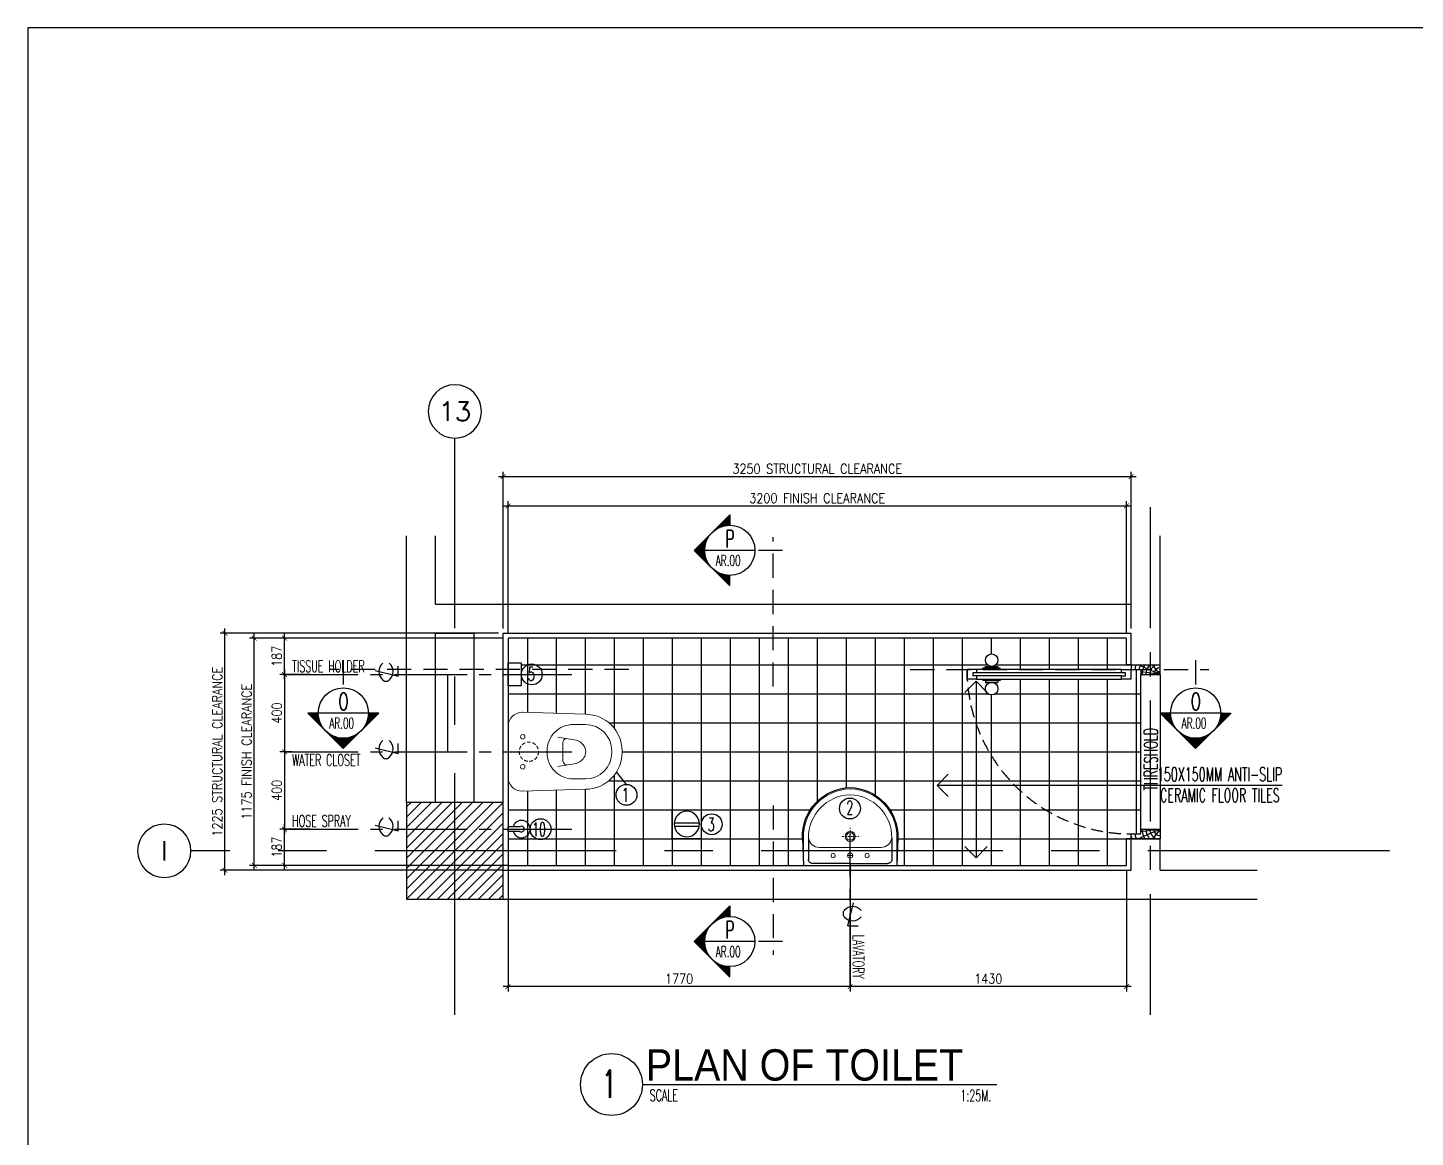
# Model space of a CAD drawing. Extents: x -203233 to -174356, y 196485 to 216410.
# Drawn here: x -203233 to -196054, y 210672 to 216410 of the extents above; entities that cross this region are included whole.
import ezdxf
from ezdxf.enums import TextEntityAlignment as Align

# ---------------------------------------------------------------- set-up
doc = ezdxf.new("R2010")
doc.units = 0
doc.header["$LTSCALE"] = 500
doc.header["$MEASUREMENT"] = 0
for name, pattern in [('CENTER', [2, 1.25, -0.25, 0.25, -0.25]), ('CENTER2', [1.125, 0.75, -0.125, 0.125, -0.125]), ('CENTERX2', [4, 2.5, -0.5, 0.5, -0.5]), ('DASHED', [0.75, 0.5, -0.25]), ('HIDDEN', [0.375, 0.25, -0.125]), ('HIDDEN2', [0.1875, 0.125, -0.0625])]:
    doc.linetypes.add(name, pattern=pattern)
doc.layers.get('0').update_dxf_attribs({"linetype": 'CONTINUOUS'})
doc.layers.get('DEFPOINTS').update_dxf_attribs({"linetype": 'CONTINUOUS'})
for name, color, linetype in [('2', 2, 'CONTINUOUS'), ('ARCDIMR', 4, 'CONTINUOUS'), ('AX-CR', 2, 'CONTINUOUS'), ('AX-TXT', 2, 'CONTINUOUS'), ('AXES', 11, 'CENTERX2'), ('AXES1', 11, 'CENTER'), ('AXIS', 11, 'CENTER2'), ('COL', 5, 'CONTINUOUS'), ('DIM-NEW', 4, 'CONTINUOUS'), ('Dimout', 4, 'CONTINUOUS'), ('DOOR', 2, 'CONTINUOUS'), ('DW', 7, 'CONTINUOUS'), ('ELE', 3, 'CONTINUOUS'), ('ELEV-MARK', 6, 'CONTINUOUS'), ('FIX', 2, 'CONTINUOUS'), ('HAT', 8, 'CONTINUOUS'), ('HatchA', 11, 'CONTINUOUS'), ('JUMP', 2, 'CONTINUOUS'), ('Plaster', 7, 'CONTINUOUS'), ('SANI', 2, 'CONTINUOUS'), ('Tile', 5, 'CONTINUOUS'), ('TITLE', 1, 'CONTINUOUS'), ('TXT', 2, 'CONTINUOUS'), ('TXT1', 2, 'CONTINUOUS'), ('WALL', 6, 'CONTINUOUS'), ('WallPartition', 2, 'CONTINUOUS')]:
    doc.layers.add(name, color=color, linetype=linetype)
doc.styles.add('DIM', font='simplex.shx', dxfattribs={"width": 0.85})
doc.styles.add('ROMANS', font='romans.shx', dxfattribs={"width": 0.6})
doc.styles.add('TTXT', font='swisse.ttf', dxfattribs={"width": 0.9})
doc.dimstyles.new('DIM1-25', dxfattribs={"dimscale": 25, "dimtxt": 2, "dimasz": 1, "dimexe": 1, "dimexo": 1, "dimgap": 0.6, "dimtad": 1, "dimdec": 0, "dimdsep": 46, "dimtxsty": 'DIM', "dimblk1": 'ARCHTICK', "dimblk2": 'ARCHTICK', "dimsah": 1, "dimcen": 0.09, "dimdle": 1, "dimclrd": 256, "dimclrt": 2, "dimadec": 0, "dimazin": 0, "dimtfac": 1, "dimtdec": 0, "dimtix": 1, "dimtmove": 1, "dimatfit": 3, "dimldrblk": 'ARCHTICK', "dimfxl": 0, "dimtvp": 2, "dimtolj": 1, "dimtzin": 0, "dimarcsym": 0})

# ---------------------------------------------------------------- blocks, each defined once
blk = doc.blocks.new('A0-BOX')
at = {"layer": 'TITLE'}
for p, q in [((0, 79.7), (0, 0)), ((113.3, 79.7), (0, 79.7))]:
    blk.add_line(p, q, dxfattribs=at)
blk = doc.blocks.new('*X5')
at = {"color": 0}
for p, q in [((14608, 7877), (14819, 8088)), ((14625, 7890), (14821, 8086)), ((14637, 7899), (14823, 8084)), ((14647, 7905), (14825, 8082)), ((14656, 7910), (14826, 8081)), ((14664, 7915), (14828, 8079)), ((14671, 7919), (14830, 8077)), ((14678, 7922), (14832, 8075)), ((14685, 7925), (14833, 8073)), ((14691, 7928), (14835, 8072)), ((14697, 7930), (14837, 8070)), ((14703, 7933), (14839, 8068)), ((14709, 7935), (14841, 8066)), ((14714, 7937), (14842, 8065)), ((14719, 7938), (14844, 8063)), ((14725, 7940), (14846, 8061)), ((14730, 7941), (14848, 8059)), ((14734, 7943), (14849, 8058)), ((14739, 7944), (14851, 8056)), ((14744, 7945), (14853, 8054)), ((14749, 7946), (14855, 8052)), ((14753, 7947), (14856, 8051)), ((14757, 7948), (14858, 8049)), ((14762, 7949), (14860, 8047)), ((14766, 7950), (14862, 8045)), ((14770, 7950), (14863, 8043)), ((14774, 7951), (14865, 8042)), ((14778, 7951), (14867, 8040)), ((14782, 7952), (14869, 8038)), ((14786, 7952), (14871, 8036)), ((14790, 7953), (14872, 8035)), ((14794, 7953), (14874, 8033)), ((14798, 7953), (14876, 8031)), ((14802, 7953), (14878, 8029)), ((14805, 7954), (14879, 8028)), ((14809, 7954), (14881, 8026)), ((14813, 7954), (14883, 8024)), ((14816, 7954), (14885, 8022)), ((14820, 7954), (14886, 8020)), ((14823, 7954), (14888, 8019)), ((14827, 7954), (14890, 8017)), ((14830, 7954), (14892, 8015)), ((14834, 7953), (14894, 8013)), ((14837, 7953), (14895, 8012)), ((14840, 7953), (14897, 8010)), ((14844, 7953), (14899, 8008)), ((14847, 7953), (14901, 8006)), ((14850, 7952), (14902, 8005)), ((14853, 7952), (14904, 8003)), ((14856, 7952), (14906, 8001)), ((14860, 7951), (14908, 7999)), ((14863, 7951), (14909, 7997)), ((14866, 7950), (14911, 7996)), ((14869, 7950), (14913, 7994)), ((14872, 7949), (14915, 7992)), ((14875, 7949), (14917, 7990)), ((14878, 7948), (14918, 7989)), ((14881, 7948), (14920, 7987)), ((14884, 7947), (14922, 7985)), ((14887, 7947), (14924, 7983)), ((14890, 7946), (14925, 7982)), ((14893, 7945), (14927, 7980)), ((14895, 7945), (14929, 7978)), ((14898, 7944), (14931, 7976)), ((14901, 7943), (14932, 7974)), ((14904, 7942), (14934, 7973)), ((14907, 7942), (14936, 7971)), ((14909, 7941), (14938, 7969)), ((14912, 7940), (14939, 7967)), ((14915, 7939), (14941, 7966)), ((14917, 7938), (14943, 7964)), ((14920, 7937), (14945, 7962)), ((14923, 7937), (14947, 7960)), ((14925, 7936), (14948, 7959)), ((14928, 7935), (14950, 7957)), ((14931, 7934), (14952, 7955)), ((14933, 7933), (14954, 7953)), ((14936, 7932), (14955, 7952)), ((14938, 7931), (14957, 7950)), ((14941, 7930), (14959, 7948)), ((14943, 7929), (14961, 7946)), ((14946, 7928), (14962, 7944)), ((14948, 7927), (14964, 7943)), ((14951, 7926), (14966, 7941)), ((14953, 7925), (14968, 7939)), ((14956, 7923), (14970, 7937)), ((14958, 7922), (14971, 7936)), ((14960, 7921), (14973, 7934)), ((14963, 7920), (14975, 7932)), ((14965, 7919), (14977, 7930)), ((14967, 7918), (14978, 7929)), ((14970, 7916), (14980, 7927)), ((14972, 7915), (14982, 7925)), ((14974, 7914), (14984, 7923)), ((14977, 7913), (14985, 7921)), ((14979, 7911), (14987, 7920)), ((14981, 7910), (14989, 7918)), ((14983, 7909), (14991, 7916)), ((14986, 7908), (14993, 7914)), ((14988, 7906), (14994, 7913)), ((14990, 7905), (14996, 7911)), ((14992, 7903), (14998, 7909)), ((14994, 7902), (15000, 7907)), ((14997, 7901), (15001, 7906)), ((14999, 7899), (15003, 7904)), ((15001, 7898), (15005, 7902)), ((15003, 7896), (15007, 7900)), ((15005, 7895), (15008, 7898)), ((14360, 7629), (14571, 7839)), ((14364, 7629), (14557, 7822)), ((14368, 7629), (14549, 7810)), ((14371, 7629), (14542, 7800)), ((14375, 7629), (14537, 7791)), ((14378, 7629), (14533, 7783)), ((14382, 7629), (14529, 7776)), ((14385, 7629), (14525, 7769)), ((14389, 7629), (14522, 7762)), ((14392, 7629), (14519, 7756)), ((14396, 7629), (14517, 7750)), ((14399, 7629), (14515, 7744)), ((14403, 7629), (14513, 7739)), ((14406, 7629), (14511, 7733)), ((14410, 7629), (14509, 7728)), ((14413, 7629), (14507, 7723)), ((15007, 7894), (15010, 7897)), ((15009, 7892), (15012, 7895)), ((15011, 7891), (15014, 7893)), ((15013, 7889), (15016, 7891)), ((15015, 7888), (15017, 7890)), ((15017, 7886), (15019, 7888)), ((15019, 7884), (15021, 7886)), ((15021, 7883), (15023, 7884)), ((15023, 7881), (15024, 7883)), ((15025, 7880), (15026, 7881)), ((15027, 7878), (15028, 7879)), ((15029, 7877), (15030, 7877)), ((15031, 7875), (15031, 7875)), ((15033, 7873), (15033, 7874)), ((15035, 7872), (15035, 7872)), ((15036, 7870), (15037, 7870)), ((15038, 7868), (15038, 7868)), ((15040, 7867), (15040, 7867)), ((15042, 7865), (15042, 7865)), ((15044, 7863), (15044, 7863)), ((15046, 7861), (15046, 7861)), ((15047, 7860), (15047, 7860)), ((15051, 7856), (15051, 7856)), ((15053, 7854), (15053, 7854)), ((15054, 7852), (15054, 7853)), ((15056, 7851), (15056, 7851)), ((15058, 7849), (15058, 7849)), ((15059, 7847), (15060, 7847)), ((15061, 7845), (15061, 7845)), ((15063, 7843), (15063, 7844)), ((15064, 7841), (15065, 7842)), ((15066, 7839), (15067, 7840)), ((15068, 7837), (15069, 7838)), ((15069, 7836), (15070, 7837)), ((15071, 7834), (15072, 7835)), ((15072, 7832), (15074, 7833)), ((15074, 7830), (15076, 7831)), ((15076, 7828), (15077, 7830)), ((15077, 7826), (15079, 7828)), ((15079, 7824), (15081, 7826)), ((15080, 7822), (15083, 7824)), ((15082, 7820), (15084, 7822)), ((15083, 7818), (15086, 7821)), ((15085, 7815), (15088, 7819)), ((15086, 7813), (15090, 7817)), ((15087, 7811), (15092, 7815)), ((15089, 7809), (15093, 7814)), ((15090, 7807), (15095, 7812)), ((15092, 7805), (15097, 7810)), ((15093, 7803), (15099, 7808)), ((15094, 7801), (15100, 7807)), ((15096, 7798), (15102, 7805)), ((15097, 7796), (15104, 7803)), ((15098, 7794), (15106, 7801)), ((15100, 7792), (15107, 7799)), ((15101, 7790), (15109, 7798)), ((15102, 7787), (15111, 7796)), ((15104, 7785), (15113, 7794)), ((15105, 7783), (15115, 7792)), ((15106, 7780), (15116, 7791)), ((15107, 7778), (15118, 7789)), ((15108, 7776), (15120, 7787)), ((15110, 7773), (15122, 7785)), ((15111, 7771), (15123, 7784)), ((15112, 7769), (15125, 7782)), ((15113, 7766), (15127, 7780)), ((15114, 7764), (15129, 7778)), ((15115, 7761), (15130, 7777)), ((15116, 7759), (15132, 7775)), ((15117, 7756), (15134, 7773)), ((15118, 7754), (15136, 7771)), ((15119, 7751), (15137, 7769)), ((15121, 7749), (15139, 7768)), ((15122, 7746), (15141, 7766)), ((15122, 7744), (15143, 7764)), ((15123, 7741), (15145, 7762)), ((15124, 7739), (15146, 7761)), ((15125, 7736), (15148, 7759)), ((15126, 7733), (15150, 7757)), ((15127, 7731), (15152, 7755)), ((15128, 7728), (15153, 7754)), ((15129, 7725), (15155, 7752)), ((15130, 7723), (15157, 7750)), ((15130, 7720), (15159, 7748)), ((15131, 7717), (15160, 7746)), ((15132, 7714), (15162, 7745)), ((15133, 7712), (15164, 7743)), ((15133, 7709), (15166, 7741)), ((15134, 7706), (15168, 7739)), ((15135, 7703), (15169, 7738)), ((15136, 7700), (15171, 7736)), ((15136, 7697), (15173, 7734)), ((15137, 7695), (15175, 7732)), ((15137, 7692), (15176, 7731)), ((15138, 7689), (15178, 7729)), ((15139, 7686), (15180, 7727)), ((15139, 7683), (15182, 7725)), ((15140, 7680), (15183, 7723)), ((15140, 7676), (15185, 7722)), ((15140, 7673), (15187, 7720)), ((15141, 7670), (15189, 7718)), ((14417, 7629), (14506, 7718)), ((14421, 7629), (14505, 7713)), ((14424, 7629), (14503, 7708)), ((14428, 7629), (14502, 7703)), ((14431, 7629), (14501, 7699)), ((14435, 7629), (14500, 7694)), ((14438, 7629), (14499, 7690)), ((14442, 7629), (14499, 7686)), ((14445, 7629), (14498, 7681)), ((14449, 7629), (14497, 7677)), ((14452, 7629), (14497, 7673)), ((14456, 7629), (14496, 7669)), ((14459, 7629), (14496, 7665)), ((14463, 7629), (14495, 7661)), ((14466, 7629), (14495, 7657)), ((14470, 7629), (14494, 7653)), ((14474, 7629), (14494, 7649)), ((14477, 7629), (14494, 7646)), ((14481, 7629), (14494, 7642)), ((14484, 7629), (14494, 7638)), ((14488, 7629), (14494, 7635)), ((14491, 7629), (14494, 7631)), ((15141, 7667), (15191, 7716)), ((15142, 7664), (15192, 7715)), ((15142, 7661), (15194, 7713)), ((15142, 7658), (15196, 7711)), ((15143, 7654), (15198, 7709)), ((15143, 7651), (15199, 7708)), ((15143, 7648), (15201, 7706)), ((15143, 7644), (15203, 7704)), ((15143, 7641), (15205, 7702)), ((15143, 7637), (15206, 7700)), ((15143, 7634), (15208, 7699)), ((15144, 7631), (15210, 7697)), ((15145, 7629), (15212, 7695)), ((15149, 7629), (15214, 7693)), ((15152, 7629), (15215, 7692)), ((15156, 7629), (15217, 7690)), ((15159, 7629), (15219, 7688)), ((15163, 7629), (15221, 7686)), ((15167, 7629), (15222, 7685)), ((15170, 7629), (15224, 7683)), ((15174, 7629), (15226, 7681)), ((15177, 7629), (15228, 7679)), ((15181, 7629), (15229, 7678)), ((15184, 7629), (15231, 7676)), ((15188, 7629), (15233, 7674)), ((15191, 7629), (15235, 7672)), ((15195, 7629), (15236, 7670)), ((15198, 7629), (15238, 7669)), ((15202, 7629), (15240, 7667)), ((15205, 7629), (15242, 7665)), ((15209, 7629), (15244, 7663)), ((15212, 7629), (15245, 7662)), ((15216, 7629), (15247, 7660)), ((15220, 7629), (15249, 7658)), ((15223, 7629), (15251, 7656)), ((15227, 7629), (15252, 7655)), ((15230, 7629), (15254, 7653)), ((15234, 7629), (15256, 7651)), ((15237, 7629), (15258, 7649)), ((15241, 7629), (15259, 7647)), ((15244, 7629), (15261, 7646)), ((15248, 7629), (15263, 7644)), ((15251, 7629), (15265, 7642)), ((15255, 7629), (15267, 7640)), ((15258, 7629), (15268, 7639)), ((15262, 7629), (15270, 7637)), ((15266, 7629), (15272, 7635)), ((15269, 7629), (15274, 7633)), ((15273, 7629), (15275, 7632)), ((15276, 7629), (15277, 7630))]:
    blk.add_line(p, q, dxfattribs=at)
blk = doc.blocks.new('_ARCHTICK')
at = {"color": 0, "linetype": 'ByBlock', "const_width": 0.15}
blk.add_lwpolyline([(-0.5, -0.5), (0.5, 0.5)], dxfattribs=at)
blk = doc.blocks.new('*D28')
at = {"layer": 'DEFPOINTS', "color": 0}
for p in [(-197548.3, 213937.5), (-200748.3, 213253.6), (-197548.3, 213253.6)]:
    blk.add_point(p, dxfattribs=at)
at = {"layer": 'Dimout', "color": 0, "lineweight": -2}
for p, q in [((-200748.3, 213278.6), (-200748.3, 213962.5)), ((-197548.3, 213278.6), (-197548.3, 213962.5))]:
    blk.add_line(p, q, dxfattribs=at)
at = {"layer": 'Dimout', "lineweight": -2}
blk.add_line((-200773.3, 213937.5), (-197523.3, 213937.5), dxfattribs=at)
at = {"layer": 'Dimout', "lineweight": -2, "xscale": 25, "yscale": 25, "zscale": 25, "rotation": 180}
blk.add_blockref('_ARCHTICK', (-200748.3, 213937.5), dxfattribs=at)
at = {"layer": 'Dimout', "lineweight": -2, "xscale": 25, "yscale": 25, "zscale": 25}
blk.add_blockref('_ARCHTICK', (-197548.3, 213937.5), dxfattribs=at)
at = {"layer": 'Dimout', "color": 2, "insert": (-199148.3, 213977.5), "char_height": 50, "attachment_point": 5, "style": 'DIM'}
blk.add_mtext('\\A1;3200 FINISH CLEARANCE', dxfattribs=at)
blk = doc.blocks.new('*D27')
at = {"layer": 'DEFPOINTS', "color": 0}
for p in [(-197523.3, 214089.4), (-200773.3, 213278.6), (-197523.3, 213278.6)]:
    blk.add_point(p, dxfattribs=at)
at = {"layer": 'Dimout', "color": 0, "lineweight": -2}
for p, q in [((-200773.3, 213303.6), (-200773.3, 214114.4)), ((-197523.3, 213303.6), (-197523.3, 214114.4))]:
    blk.add_line(p, q, dxfattribs=at)
at = {"layer": 'Dimout', "lineweight": -2}
blk.add_line((-200798.3, 214089.4), (-197498.3, 214089.4), dxfattribs=at)
at = {"layer": 'Dimout', "lineweight": -2, "xscale": 25, "yscale": 25, "zscale": 25, "rotation": 180}
blk.add_blockref('_ARCHTICK', (-200773.3, 214089.4), dxfattribs=at)
at = {"layer": 'Dimout', "lineweight": -2, "xscale": 25, "yscale": 25, "zscale": 25}
blk.add_blockref('_ARCHTICK', (-197523.3, 214089.4), dxfattribs=at)
at = {"layer": 'Dimout', "color": 2, "insert": (-199148.3, 214129.4), "char_height": 50, "attachment_point": 5, "style": 'DIM'}
blk.add_mtext('\\A1;3250 STRUCTURAL CLEARANCE', dxfattribs=at)
blk = doc.blocks.new('*D26')
at = {"layer": 'DEFPOINTS', "color": 0}
for p in [(-200748.3, 212102.8), (-198977.9, 212106.1), (-200748.3, 211451.7)]:
    blk.add_point(p, dxfattribs=at)
at = {"layer": 'Dimout', "color": 0, "lineweight": -2}
for p, q in [((-200748.3, 212077.8), (-200748.3, 211426.7)), ((-198977.9, 212081.1), (-198977.9, 211426.7))]:
    blk.add_line(p, q, dxfattribs=at)
at = {"layer": 'Dimout', "lineweight": -2}
blk.add_line((-198952.9, 211451.7), (-200773.3, 211451.7), dxfattribs=at)
at = {"layer": 'Dimout', "lineweight": -2, "xscale": 25, "yscale": 25, "zscale": 25, "rotation": 180}
blk.add_blockref('_ARCHTICK', (-200748.3, 211451.7), dxfattribs=at)
at = {"layer": 'Dimout', "lineweight": -2, "xscale": 25, "yscale": 25, "zscale": 25}
blk.add_blockref('_ARCHTICK', (-198977.9, 211451.7), dxfattribs=at)
at = {"layer": 'Dimout', "color": 2, "insert": (-199863.1, 211491.7), "char_height": 50, "attachment_point": 5, "style": 'DIM'}
blk.add_mtext('\\A1;1770', dxfattribs=at)
blk = doc.blocks.new('A$C67076F16')
at = {"layer": 'DIM-NEW'}
for p, q in [((0.0138, 0.1136), (0.1863, 0.1136)), ((0.0127, 0.0913), (0.1876, 0.0913))]:
    blk.add_line(p, q, dxfattribs=at)
at = {"layer": 'DW'}
blk.add_lwpolyline([(0, 0.2), (0, 0), (0.2, 0), (0.2, 0.2)], close=True, dxfattribs=at)
at = {"layer": 'FIX', "color": 2}
blk.add_circle((0.1, 0.0983), 0.0876, dxfattribs=at)
blk = doc.blocks.new('*D34')
at = {"layer": 'DEFPOINTS', "color": 0}
for p in [(-201840.3, 212666.1), (-201904.6, 212266.1), (-201770.3, 212266.1)]:
    blk.add_point(p, dxfattribs=at)
at = {"layer": 'Dimout', "color": 0, "lineweight": -2}
for p, q in [((-201865.3, 212666.1), (-201929.6, 212666.1)), ((-201795.3, 212266.1), (-201929.6, 212266.1))]:
    blk.add_line(p, q, dxfattribs=at)
at = {"layer": 'Dimout', "lineweight": -2}
blk.add_line((-201904.6, 212691.1), (-201904.6, 212241.1), dxfattribs=at)
at = {"layer": 'Dimout', "lineweight": -2, "xscale": 25, "yscale": 25, "zscale": 25}
for p, rotation in [((-201904.6, 212666.1), 90), ((-201904.6, 212266.1), 270)]:
    blk.add_blockref('_ARCHTICK', p, dxfattribs=dict(at, rotation=rotation))
at = {"layer": 'Dimout', "color": 2, "insert": (-201944.6, 212466.1), "char_height": 50, "attachment_point": 5, "rotation": 90, "style": 'DIM'}
blk.add_mtext('\\A1;400', dxfattribs=at)
blk = doc.blocks.new('*D33')
at = {"layer": 'DEFPOINTS', "color": 0}
for p in [(-201745.3, 213066.1), (-201904.6, 212666.1), (-201840.3, 212666.1)]:
    blk.add_point(p, dxfattribs=at)
at = {"layer": 'Dimout', "lineweight": -2}
blk.add_line((-201904.6, 213091.1), (-201904.6, 212641.1), dxfattribs=at)
at = {"layer": 'Dimout', "color": 0, "lineweight": -2}
for p, q in [((-201770.3, 213066.1), (-201929.6, 213066.1)), ((-201865.3, 212666.1), (-201929.6, 212666.1))]:
    blk.add_line(p, q, dxfattribs=at)
at = {"layer": 'Dimout', "lineweight": -2, "xscale": 25, "yscale": 25, "zscale": 25}
for p, rotation in [((-201904.6, 213066.1), 90), ((-201904.6, 212666.1), 270)]:
    blk.add_blockref('_ARCHTICK', p, dxfattribs=dict(at, rotation=rotation))
at = {"layer": 'Dimout', "color": 2, "insert": (-201944.6, 212866.1), "char_height": 50, "attachment_point": 5, "rotation": 90, "style": 'DIM'}
blk.add_mtext('\\A1;400', dxfattribs=at)
blk = doc.blocks.new('SCNTR', base_point=(3632.66, 549.66))
for q in [(3633.89, 554.57), (3636.1, 543.44)]:
    blk.add_line((3631.12, 543.44), q)
for centre, radius, start, end in [((3630.8, 549.38), 1.99, 133.30843, 182.47887), ((3630.8, 549.21), 1.99, 177.52113, 226.69157), ((3633.47, 547.5), 5.23, 39.48835, 140.51165), ((3633.47, 551.09), 5.23, 219.48835, 320.51165)]:
    blk.add_arc(centre, radius, start, end)
blk = doc.blocks.new('A$C785E76E1')
at = {"layer": 'JUMP'}
for p, q in [((0.033, 0.0529), (0.033, 0.1149)), ((0.057, 0.0529), (0.057, 0.1149))]:
    blk.add_line(p, q, dxfattribs=at)
for radius, start, end in [(0.045, 105.47818, 74.52182), (0.0144, 146.44269, 33.55731)]:
    blk.add_arc((0.045, 0.045), radius, start, end, dxfattribs=at)
blk = doc.blocks.new('*D32')
at = {"layer": 'DEFPOINTS', "color": 0}
for p in [(-201904.6, 213253.6), (-200748.3, 213253.6), (-201745.3, 213066.1)]:
    blk.add_point(p, dxfattribs=at)
at = {"layer": 'Dimout', "color": 0, "lineweight": -2}
for p, q in [((-200773.3, 213253.6), (-201929.6, 213253.6)), ((-201770.3, 213066.1), (-201929.6, 213066.1))]:
    blk.add_line(p, q, dxfattribs=at)
at = {"layer": 'Dimout', "lineweight": -2}
blk.add_line((-201904.6, 213041.1), (-201904.6, 213278.6), dxfattribs=at)
at = {"layer": 'Dimout', "lineweight": -2, "xscale": 25, "yscale": 25, "zscale": 25}
for p, rotation in [((-201904.6, 213253.6), 90), ((-201904.6, 213066.1), 270)]:
    blk.add_blockref('_ARCHTICK', p, dxfattribs=dict(at, rotation=rotation))
at = {"layer": 'Dimout', "color": 2, "insert": (-201944.6, 213159.9), "char_height": 50, "attachment_point": 5, "rotation": 90, "style": 'DIM'}
blk.add_mtext('\\A1;187', dxfattribs=at)
blk = doc.blocks.new('*D31')
at = {"layer": 'DEFPOINTS', "color": 0}
for p in [(-201904.6, 212266.1), (-201745.3, 212266.1), (-200748.3, 212078.6)]:
    blk.add_point(p, dxfattribs=at)
at = {"layer": 'Dimout', "color": 0, "lineweight": -2}
for p, q in [((-201770.3, 212266.1), (-201929.6, 212266.1)), ((-200773.3, 212078.6), (-201929.6, 212078.6))]:
    blk.add_line(p, q, dxfattribs=at)
at = {"layer": 'Dimout', "lineweight": -2}
blk.add_line((-201904.6, 212053.6), (-201904.6, 212291.1), dxfattribs=at)
at = {"layer": 'Dimout', "lineweight": -2, "xscale": 25, "yscale": 25, "zscale": 25}
for p, rotation in [((-201904.6, 212266.1), 90), ((-201904.6, 212078.6), 270)]:
    blk.add_blockref('_ARCHTICK', p, dxfattribs=dict(at, rotation=rotation))
at = {"layer": 'Dimout', "color": 2, "insert": (-201944.6, 212172.4), "char_height": 50, "attachment_point": 5, "rotation": 90, "style": 'DIM'}
blk.add_mtext('\\A1;187', dxfattribs=at)
blk = doc.blocks.new('*D29')
at = {"layer": 'DEFPOINTS', "color": 0}
for p in [(-202213.2, 213278.6), (-200773.3, 213278.6), (-200750.8, 212053.6)]:
    blk.add_point(p, dxfattribs=at)
at = {"layer": 'Dimout', "lineweight": -2}
blk.add_line((-202213.2, 212028.6), (-202213.2, 213303.6), dxfattribs=at)
at = {"layer": 'Dimout', "color": 0, "lineweight": -2}
for p, q in [((-200798.3, 213278.6), (-202238.2, 213278.6)), ((-200775.8, 212053.6), (-202238.2, 212053.6))]:
    blk.add_line(p, q, dxfattribs=at)
at = {"layer": 'Dimout', "lineweight": -2, "xscale": 25, "yscale": 25, "zscale": 25}
for p, rotation in [((-202213.2, 213278.6), 90), ((-202213.2, 212053.6), 270)]:
    blk.add_blockref('_ARCHTICK', p, dxfattribs=dict(at, rotation=rotation))
at = {"layer": 'Dimout', "color": 2, "insert": (-202253.2, 212666.1), "char_height": 50, "attachment_point": 5, "rotation": 90, "style": 'DIM'}
blk.add_mtext('\\A1;1225 STRUCTURAL CLEARANCE', dxfattribs=at)
blk = doc.blocks.new('*D30')
at = {"layer": 'DEFPOINTS', "color": 0}
for p in [(-202061.3, 213253.6), (-200748.3, 213253.6), (-200725.8, 212078.6)]:
    blk.add_point(p, dxfattribs=at)
at = {"layer": 'Dimout', "color": 0, "lineweight": -2}
for p, q in [((-200773.3, 213253.6), (-202086.3, 213253.6)), ((-200750.8, 212078.6), (-202086.3, 212078.6))]:
    blk.add_line(p, q, dxfattribs=at)
at = {"layer": 'Dimout', "lineweight": -2}
blk.add_line((-202061.3, 212053.6), (-202061.3, 213278.6), dxfattribs=at)
at = {"layer": 'Dimout', "lineweight": -2, "xscale": 25, "yscale": 25, "zscale": 25}
for p, rotation in [((-202061.3, 213253.6), 90), ((-202061.3, 212078.6), 270)]:
    blk.add_blockref('_ARCHTICK', p, dxfattribs=dict(at, rotation=rotation))
at = {"layer": 'Dimout', "color": 2, "insert": (-202101.3, 212666.1), "char_height": 50, "attachment_point": 5, "rotation": 90, "style": 'DIM'}
blk.add_mtext('\\A1;1175 FINISH CLEARANCE', dxfattribs=at)
blk = doc.blocks.new('AXU')
at = {"layer": 'AX-CR'}
blk.add_circle((0, 350), 350, dxfattribs=at)
at = {"layer": 'AX-TXT', "style": 'ROMANS'}
blk.add_attdef('AX', text='', height=250, dxfattribs=at).set_placement((0, 350), align=Align.MIDDLE)
blk = doc.blocks.new('COL50')
at = {"layer": 'COL'}
blk.add_lwpolyline([(-250, 250), (-250, -250), (250, -250), (250, 250)], close=True, dxfattribs=at)
blk = doc.blocks.new('*X21')
at = {"color": 0}
for p, q in [((196688.6, 149542.2), (197136.1, 149989.7)), ((196688.6, 149595.2), (197083, 149989.7)), ((196688.6, 149648.3), (197030, 149989.7)), ((196688.6, 149701.3), (196977, 149989.7)), ((196688.6, 149754.3), (196923.9, 149989.7)), ((196688.6, 149807.4), (196870.9, 149989.7)), ((196688.6, 149860.4), (196817.9, 149989.7)), ((196688.6, 149913.4), (196764.8, 149989.7)), ((196688.6, 149966.5), (196711.8, 149989.7)), ((196688.6, 149489.2), (197188.6, 149989.2)), ((196742.1, 149489.7), (197188.6, 149936.1)), ((196795.2, 149489.7), (197188.6, 149883.1)), ((196848.2, 149489.7), (197188.6, 149830.1)), ((196901.2, 149489.7), (197188.6, 149777)), ((196954.3, 149489.7), (197188.6, 149724)), ((197007.3, 149489.7), (197188.6, 149671)), ((197060.3, 149489.7), (197188.6, 149617.9)), ((197113.4, 149489.7), (197188.6, 149564.9)), ((197166.4, 149489.7), (197188.6, 149511.9))]:
    blk.add_line(p, q, dxfattribs=at)
blk = doc.blocks.new('WC1')
at = {"layer": 'FIX', "lineweight": 20}
for p, q in [((-210, 203.8), (-538, 193.8)), ((-475, 140.8), (-538, 140.8)), ((-394.8, 75.7), (-490.4, 60.1)), ((-727, 4.8), (-727, -4.8)), ((-674, 4.8), (-674, -4.8)), ((-533.7, 24.2), (-539.5, 0)), ((-539.5, 0), (-533.7, -24.2)), ((-339, 4.8), (-339, -4.8)), ((-490.4, -60.1), (-394.8, -75.7)), ((-538, -140.8), (-475, -140.8)), ((-538, -193.8), (-210, -203.8))]:
    blk.add_line(p, q, dxfattribs=at)
at = {"layer": 'FIX', "linetype": 'Continuous', "lineweight": 20}
blk.add_line((-420.1, -47.3), (-420.4, 44.6), dxfattribs=at)
at = {"layer": 'FIX', "lineweight": 20}
blk.add_lwpolyline([(-213.2, -203.8), (-210, -203.8, 0.414214), (-137, -130.8), (-137, 0), (-137, 130.8, 0.414214), (-210, 203.8)], format="xyb", dxfattribs=at)
at = {"layer": 'FIX', "linetype": 'HIDDEN', "lineweight": 20, "ltscale": 0.05}
for centre in [(-213.2, 77.5), (-213.2, -77.5)]:
    blk.add_circle(centre, 11.6, dxfattribs=at)
at = {"layer": 'FIX', "linetype": 'HIDDEN2', "lineweight": 20, "ltscale": 0.3}
blk.add_circle((-245, 0), 49.8, dxfattribs=at)
at = {"layer": 'FIX', "lineweight": 20}
for centre, radius, start, end in [((-538, 4.8), 189, 90, 180), ((-538, 4.8), 136, 90, 180), ((-475, 4.8), 136, 360, 90), ((-473, -6.9), 68.2, 128.92417, 152.84682), ((-464.4, -17.6), 82, 108.49595, 128.92417), ((-538, -4.8), 189, 180, 270), ((-538, -4.8), 136, 180, 270), ((-473, 6.9), 68.2, 207.15318, 231.07583), ((-464.4, 17.6), 82, 231.07583, 251.50405), ((-475, -4.8), 136, 270, 0)]:
    blk.add_arc(centre, radius, start, end, dxfattribs=at)
at = {"layer": 'FIX', "linetype": 'Continuous', "lineweight": 20}
for centre, start, end in [((-442.7, 45.5), 357.66621, 91.61215), ((-442.4, -45.6), 268.38785, 2.33379)]:
    blk.add_arc(centre, 22.3, start, end, dxfattribs=at)
blk = doc.blocks.new('*D25')
at = {"layer": 'DEFPOINTS', "color": 0}
for p in [(-198977.9, 212106.1), (-197548.3, 212078.6), (-198977.9, 211451.7)]:
    blk.add_point(p, dxfattribs=at)
at = {"layer": 'Dimout', "color": 0, "lineweight": -2}
for p, q in [((-198977.9, 212081.1), (-198977.9, 211426.7)), ((-197548.3, 212053.6), (-197548.3, 211426.7))]:
    blk.add_line(p, q, dxfattribs=at)
at = {"layer": 'Dimout', "lineweight": -2}
blk.add_line((-197523.3, 211451.7), (-199002.9, 211451.7), dxfattribs=at)
at = {"layer": 'Dimout', "lineweight": -2, "xscale": 25, "yscale": 25, "zscale": 25, "rotation": 180}
blk.add_blockref('_ARCHTICK', (-198977.9, 211451.7), dxfattribs=at)
at = {"layer": 'Dimout', "lineweight": -2, "xscale": 25, "yscale": 25, "zscale": 25}
blk.add_blockref('_ARCHTICK', (-197548.3, 211451.7), dxfattribs=at)
at = {"layer": 'Dimout', "color": 2, "insert": (-198263.1, 211491.7), "char_height": 50, "attachment_point": 5, "style": 'DIM'}
blk.add_mtext('\\A1;1430', dxfattribs=at)
blk = doc.blocks.new('DOOR90')
at = {"layer": 'DOOR', "color": 0, "linetype": 'ByBlock'}
for p, q in [((-150, 0), (-150, -25)), ((-150, 0), (0, 0)), ((0, -50), (0, 0)), ((-1000, -25), (-1000, -75)), ((-1000, -75), (-1000, -25)), ((-950, -25), (-1000, -25)), ((-970, -42), (-970, -58)), ((-950, -42), (-970, -42)), ((-950, -58), (-970, -58)), ((-950, -25), (-950, -42)), ((-950, -58), (-950, -75)), ((-917.6, -25), (-917.6, -17.8)), ((-827.6, -17.8), (-917.6, -17.8)), ((-905, -17.8), (-905, -8.8)), ((-905, -8.8), (-840.2, -8.8)), ((-905, -17.8), (-840.2, -17.8)), ((-840.2, -17.8), (-840.2, -8.8)), ((-827.6, -25), (-827.6, -17.8)), ((-200, -42), (-200, -25)), ((-200, -25), (-150, -25)), ((-180, -42), (-200, -42)), ((-200, -75), (-200, -58)), ((-200, -58), (-180, -58)), ((-180, -58), (-180, -42)), ((-150, -75), (-150, -25)), ((-150, -25), (-100, -25)), ((-100, -25), (-100, -50)), ((-100, -50), (0, -50)), ((-950, -75), (-1000, -75)), ((-917.6, -75), (-917.6, -82.2)), ((-827.6, -82.2), (-917.6, -82.2)), ((-905, -82.2), (-905, -91.2)), ((-905, -82.2), (-840.2, -82.2)), ((-905, -91.2), (-840.2, -91.2)), ((-840.2, -82.2), (-840.2, -91.2)), ((-827.6, -75), (-827.6, -82.2)), ((-150, -75), (-200, -75)), ((-100, -850), (0, -850)), ((-100, -875), (-100, -850)), ((0, -850), (0, -900)), ((-150, -900), (-150, -875)), ((-150, -875), (-100, -875)), ((0, -900), (-150, -900)), ((-150, -900), (0, -900))]:
    blk.add_line(p, q, dxfattribs=at)
at = {"layer": 'DOOR', "color": 9, "linetype": 'ByBlock'}
for p, q in [((0, -50), (-113.7, 0)), ((0, -50), (-40.1, 0)), ((0, -50), (-100, -36.6)), ((0, -850), (-113.7, -900)), ((0, -850), (-100, -863.4)), ((0, -850), (-40.1, -900))]:
    blk.add_line(p, q, dxfattribs=at)
at = {"layer": 'DOOR', "linetype": 'ByBlock'}
for p, q in [((-200, -25), (-950, -25)), ((-200, -42), (-950, -42)), ((-200, -58), (-950, -58)), ((-950, -75), (-200, -75))]:
    blk.add_line(p, q, dxfattribs=at)
at = {"layer": 'DOOR', "color": 0, "linetype": 'ByBlock'}
for centre in [(-872.6, 23.5), (-872.6, -123.5)]:
    blk.add_circle(centre, 32.4, dxfattribs=at)
at = {"layer": 'DOOR', "color": 9, "linetype": 'ByBlock'}
for centre, radius, start, end in [((0, -50), 154.4, 161.10529, 166.28577), ((0, -50), 134.4, 158.15985, 169.28002), ((0, -50), 94.4, 148.01819, 180), ((0, -50), 74.4, 137.77643, 180), ((0, -50), 114.4, 154.08384, 167.37743), ((0, -50), 54.4, 113.20738, 180), ((0, -50), 34.4, 90, 180), ((0, -50), 14.4, 90, 180), ((0, -850), 94.4, 180, 211.98181), ((0, -850), 74.4, 180, 222.22357), ((0, -850), 54.4, 180, 246.79262), ((0, -850), 34.4, 180, 270), ((0, -850), 14.4, 180, 270), ((0, -850), 154.4, 193.71423, 198.89471), ((0, -850), 134.4, 190.71998, 201.84015)]:
    blk.add_arc(centre, radius, start, end, dxfattribs=at)
at = {"layer": 'DOOR', "linetype": 'HIDDEN', "ltscale": 0.5}
blk.add_arc((-150, -25), 850, 180, 270, dxfattribs=at)
blk = doc.blocks.new('LAV1')
at = {"layer": 'FIX', "linetype": 'DASHED', "lineweight": 20, "ltscale": 0.05}
for p, q in [((-0.5, 170), (-0.5, 270)), ((-0.5, 170), (-0.5, 270)), ((49.5, 220), (-50.5, 220))]:
    blk.add_line(p, q, dxfattribs=at)
at = {"layer": 'FIX', "linetype": 'ByBlock', "ltscale": 0.3}
for p, q in [((-280, 210), (-275, 50)), ((-245, 210), (-245, 85)), ((245, 210), (245, 85)), ((280, 210), (275, 50)), ((0, 60), (-220.2, 60)), ((0, 60), (220.2, 60))]:
    blk.add_line(p, q, dxfattribs=at)
at = {"layer": 'FIX', "linetype": 'Continuous', "lineweight": 20}
for p, q in [((-275, 210), (-275, 50)), ((275, 210), (275, 50)), ((0, 155), (-181.4, 155)), ((0, 155), (181.4, 155)), ((0, 50), (-275, 50)), ((0, 50), (-252.5, 50)), ((0, 50), (252.5, 50)), ((0, 50), (275, 50))]:
    blk.add_line(p, q, dxfattribs=at)
at = {"layer": 'FIX', "lineweight": 20}
for p, q in [((15.6, 107.5), (-15.5, 107.5)), ((0, 92), (0, 123))]:
    blk.add_line(p, q, dxfattribs=at)
for centre, radius in [((-0.5, 220), 29.5), ((-0.5, 220), 22.5), ((0, 107.5), 15.5)]:
    blk.add_circle(centre, radius, dxfattribs=at)
at = {"layer": 'FIX', "linetype": 'HIDDEN', "lineweight": 20, "ltscale": 0.05}
for centre in [(-100, 107.5), (100, 107.5)]:
    blk.add_circle(centre, 12.4, dxfattribs=at)
at = {"layer": 'FIX', "linetype": 'ByBlock', "ltscale": 0.3}
for centre, radius, start, end in [((6.9, 220), 287, 91.37765, 182.00641), ((-6.9, 220), 287, 357.99359, 88.62235), ((-220.1, 84.9), 24.9, 179.70214, 269.94861), ((220.1, 84.9), 24.9, 270.05139, 0.29786)]:
    blk.add_arc(centre, radius, start, end, dxfattribs=at)
at = {"layer": 'FIX', "linetype": 'Continuous', "lineweight": 20}
for centre, radius, start, end in [((8.4, 216.7), 283.4, 91.6988, 181.35097), ((-8.4, 216.7), 283.4, 358.64903, 88.3012), ((7.6, 212.5), 252.7, 91.73281, 180.48842), ((-7.6, 212.5), 252.7, 359.51158, 88.26719), ((-179.2, 221.8), 66.9, 190.20056, 268.07863), ((179.2, 221.8), 66.9, 271.92137, 349.79944)]:
    blk.add_arc(centre, radius, start, end, dxfattribs=at)

msp = doc.modelspace()

# ---------------------------------------------------------------- linework, layer by layer
at = {"layer": '2'}
msp.add_lwpolyline([(-200748.3, 213126.1), (-200679.4, 213126.1), (-200679.4, 213006.1), (-200748.3, 213006.1)], close=True, dxfattribs=at)
at = {"layer": 'AXES'}
for p, q in [((-201023.3, 211305.3), (-201023.3, 214288)), ((-196187.9, 212153.6), (-202388.8, 212153.6))]:
    msp.add_line(p, q, dxfattribs=at)
at = {"layer": 'AXES1'}
msp.add_line((-197423.3, 211305.3), (-197423.3, 213983.6), dxfattribs=at)
at = {"layer": 'AXIS'}
for p, q in [((-201897.9, 213066.1), (-200418.9, 213066.1)), ((-201897.9, 212666.1), (-200418.9, 212666.1)), ((-201897.9, 212266.1), (-200418.9, 212266.1)), ((-198977.9, 211455.1), (-198977.9, 212240.6))]:
    msp.add_line(p, q, dxfattribs=at)
at = {"layer": 'ELE'}
for p, q in [((-198326.6, 213031), (-198326.6, 212117.9)), ((-197473.3, 212266.1), (-197473.3, 213066.1)), ((-197373.3, 213066.1), (-197373.3, 212266.1)), ((-196743, 212492.2), (-198528.5, 212492.2))]:
    msp.add_line(p, q, dxfattribs=at)
at = {"layer": 'ELEV-MARK', "color": 6}
for p, q in [((-199600.7, 213891.4), (-199784.5, 213707.6)), ((-199600.7, 213891.4), (-199600.7, 213837.6)), ((-199600.7, 213523.7), (-199784.5, 213707.6)), ((-199470.7, 213707.6), (-199730.7, 213707.6)), ((-201784.5, 212866.1), (-201600.6, 212682.3)), ((-201730.6, 212866.1), (-201784.5, 212866.1)), ((-201470.6, 212866.1), (-201730.6, 212866.1)), ((-201416.8, 212866.1), (-201600.6, 212682.3)), ((-201416.8, 212866.1), (-201470.6, 212866.1)), ((-197374.1, 212866.1), (-197190.2, 212682.3)), ((-197320.2, 212866.1), (-197374.1, 212866.1)), ((-197060.2, 212866.1), (-197320.2, 212866.1)), ((-197006.4, 212866.1), (-197190.2, 212682.3)), ((-199600.7, 211868.5), (-199784.5, 211684.6)), ((-199600.7, 211868.5), (-199600.7, 211814.6)), ((-199600.7, 211500.8), (-199784.5, 211684.6)), ((-199470.7, 211684.6), (-199730.7, 211684.6))]:
    msp.add_line(p, q, dxfattribs=at)
at = {"layer": 'ELEV-MARK', "color": 6, "linetype": 'HIDDEN'}
for p, q in [((-199376.1, 213003.4), (-199376.1, 213776)), ((-199327.3, 213707.6), (-199470.7, 213707.6)), ((-200123.8, 213090.7), (-201669.1, 213090.7)), ((-201600.6, 213139.5), (-201600.6, 212996.1)), ((-198667, 213090.7), (-197121.8, 213090.7)), ((-197190.2, 213139.5), (-197190.2, 212996.1)), ((-199376.1, 212388.8), (-199376.1, 211616.2)), ((-199327.3, 211684.6), (-199470.7, 211684.6))]:
    msp.add_line(p, q, dxfattribs=at)
at = {"layer": 'ELEV-MARK', "color": 6}
for centre in [(-199600.7, 213707.6), (-201600.6, 212866.1), (-197190.2, 212866.1), (-199600.7, 211684.6)]:
    msp.add_circle(centre, 130, dxfattribs=at)
at = {"layer": 'FIX', "color": 2}
msp.add_line((-200135.4, 212497.1), (-200186.8, 212561.5), dxfattribs=at)
at = {"layer": 'FIX'}
msp.add_line((-200748.3, 212254.1), (-200748.3, 212278.1), dxfattribs=at)
at = {"layer": 'FIX', "color": 2}
for centre in [(-200625.4, 213066.1), (-200135.4, 212443.1), (-198979.1, 212372.5), (-200579.8, 212265.8), (-199694.3, 212291.1)]:
    msp.add_circle(centre, 54, dxfattribs=at)
at = {"layer": 'HatchA'}
msp.add_line((-201059.1, 212666.1), (-201059.1, 213066.1), dxfattribs=at)
at = {"layer": 'Plaster'}
for p, q in [((-197523.3, 213116.1), (-197548.3, 213116.1)), ((-197523.3, 212216.1), (-197548.3, 212216.1))]:
    msp.add_line(p, q, dxfattribs=at)
msp.add_lwpolyline([(-197548.3, 213116.1), (-197548.3, 213253.6), (-200748.3, 213253.6), (-200748.3, 212078.6), (-197548.3, 212078.6), (-197548.3, 212216.1)], dxfattribs=at)
at = {"layer": 'SANI', "color": 6}
msp.add_line((-200052.8, 210944.9), (-198218.1, 210944.9), dxfattribs=at)
at = {"layer": 'Tile'}
for p, q in [((-200648.3, 213253.6), (-200648.3, 212869.1)), ((-200498.3, 213253.6), (-200498.3, 212864.6)), ((-200348.3, 213253.6), (-200348.3, 212860)), ((-200198.3, 213253.6), (-200198.3, 212787.2)), ((-200048.3, 213253.6), (-200048.3, 212078.6)), ((-199898.3, 213253.6), (-199898.3, 212078.6)), ((-199748.3, 213253.6), (-199748.3, 212078.6)), ((-199598.3, 213253.6), (-199598.3, 212078.6)), ((-199448.3, 213253.6), (-199448.3, 212078.6)), ((-199298.3, 213253.6), (-199298.3, 212078.6)), ((-199148.3, 213253.6), (-199148.3, 212409)), ((-198998.3, 213253.6), (-198998.3, 212479.5)), ((-198848.3, 213253.6), (-198848.3, 212441.4)), ((-198698.3, 213253.6), (-198698.3, 212078.6)), ((-198548.3, 213253.6), (-198548.3, 212078.6)), ((-198398.3, 213253.6), (-198398.3, 212078.6)), ((-198248.3, 213253.6), (-198248.3, 213172)), ((-198098.3, 213253.6), (-198098.3, 213091.1)), ((-197948.3, 213253.6), (-197948.3, 213091.1)), ((-197798.3, 213253.6), (-197798.3, 213091.1)), ((-197648.3, 213253.6), (-197648.3, 213091.1)), ((-200679.4, 213116.1), (-198268.2, 213116.1)), ((-198223.7, 213116.1), (-197523.3, 213116.1)), ((-197498.3, 213090.7), (-197498.3, 212241.1)), ((-198098.3, 213041.1), (-198098.3, 212078.6)), ((-197948.3, 213041.1), (-197948.3, 212078.6)), ((-197798.3, 213041.1), (-197798.3, 212078.6)), ((-197648.3, 213041.1), (-197648.3, 212078.6)), ((-200748.3, 212966.1), (-198264.6, 212966.1)), ((-198248.3, 212960.3), (-198248.3, 212078.6)), ((-198227.3, 212966.1), (-197473.3, 212966.1)), ((-200226.3, 212816.1), (-197473.3, 212816.1)), ((-200158.3, 212666.1), (-197473.3, 212666.1)), ((-200226.3, 212516.1), (-197473.3, 212516.1)), ((-200198.3, 212545), (-200198.3, 212078.6)), ((-200648.3, 212463.1), (-200648.3, 212078.6)), ((-200498.3, 212467.7), (-200498.3, 212078.6)), ((-200348.3, 212472.3), (-200348.3, 212078.6)), ((-200748.3, 212366.1), (-199183.5, 212366.1)), ((-198772.3, 212366.1), (-197473.3, 212366.1)), ((-200748.3, 212216.1), (-199224.2, 212216.1)), ((-198731.6, 212216.1), (-197523.3, 212216.1))]:
    msp.add_line(p, q, dxfattribs=at)
at = {"layer": 'TITLE', "color": 6}
msp.add_circle((-200212.8, 210944.9), 160, dxfattribs=at)
at = {"layer": 'WALL'}
for p, q in [((-201274.3, 212403.1), (-201274.3, 213782.1)), ((-201123.3, 213428.6), (-201123.3, 213782.1)), ((-197523.3, 213428.6), (-197523.3, 213782.1)), ((-197373.3, 213116.1), (-197373.3, 213782.1)), ((-201124.2, 213428.6), (-197523.3, 213428.6)), ((-201124.2, 213278.6), (-200923.3, 213278.6)), ((-201124.2, 212403.1), (-201124.2, 213278.6)), ((-200923.3, 212403.1), (-200923.3, 213278.6)), ((-200773.3, 213278.6), (-197523.3, 213278.6)), ((-200773.3, 212403.1), (-200773.3, 213278.6)), ((-199748.3, 213278.6), (-199559.1, 213278.6)), ((-197523.3, 213116.1), (-197523.3, 213278.6)), ((-197523.3, 213116.1), (-197373.3, 213116.1)), ((-197523.3, 212053.6), (-197523.3, 212216.1)), ((-197523.3, 212216.1), (-197373.3, 212216.1)), ((-197373.3, 212053.6), (-197373.3, 212216.1)), ((-200773.3, 212053.6), (-197523.3, 212053.6)), ((-197373.3, 212053.6), (-196872.7, 212053.6)), ((-200773.3, 211903.6), (-196872.7, 211903.6)), ((-199898.3, 211903.6), (-199559.1, 211903.6))]:
    msp.add_line(p, q, dxfattribs=at)
at = {"layer": 'WallPartition', "color": 6}
for points in [[(-198384.6, 212973), (-198326.6, 213031), (-198268.6, 212973)], [(-198470.5, 212550.2), (-198528.5, 212492.2), (-198470.5, 212434.2)], [(-198384.6, 212175.9), (-198326.6, 212117.9), (-198268.6, 212175.9)]]:
    msp.add_lwpolyline(points, dxfattribs=at)

# ---------------------------------------------------------------- block references
at = {"xscale": 250, "yscale": 250, "zscale": 250}
msp.add_blockref('A0-BOX', (-203233.3, 196485.4), dxfattribs=at)
at = {"layer": 'ARCDIMR', "xscale": 10.75199999992037, "yscale": 10.75199999992037, "zscale": 10.752, "rotation": 90}
for p in [(-201383.2, 213071.6), (-201383.2, 212671.6), (-201383.2, 212271.6)]:
    msp.add_blockref('SCNTR', p, dxfattribs=at)
at = {"layer": 'ARCDIMR', "xscale": 10.75199999992037, "yscale": 10.75199999992037, "zscale": 10.752}
msp.add_blockref('SCNTR', (-198973.5, 211832.6), dxfattribs=at)
at = {"layer": 'AXES'}
ref = msp.add_blockref('AXU', (-201023.3, 214564), dxfattribs=dict(at, xscale=-0.3942857142857143, yscale=0.3942857142857143, zscale=0.3942857142857143, rotation=180))
ref.add_attrib('AX', '13', dxfattribs={"layer": 'AX-TXT', "color": 6, "height": 98.57, "style": 'ROMANS'}).set_placement((-201023.3, 214426), align=Align.MIDDLE)
ref = msp.add_blockref('AXU', (-202526.8, 212291.6), dxfattribs=dict(at, xscale=-0.3942857142857143, yscale=0.3942857142857143, zscale=0.3942857142857143, rotation=180))
ref.add_attrib('AX', 'I', dxfattribs={"layer": 'AX-TXT', "color": 6, "height": 98.6, "style": 'ROMANS'}).set_placement((-202526.8, 212153.6), align=Align.MIDDLE)
at = {"layer": 'COL'}
msp.add_blockref('COL50', (-201023.3, 212153.6), dxfattribs=at)
at = {"layer": 'Dimout'}
for name, p, xscale, yscale, zscale, rotation in [('A$C785E76E1', (-200633.4, 212221.2), 1000, 1000, 1000, 90), ('A$C67076F16', (-199898.3, 212366.1), -750, 750, 750, 180)]:
    msp.add_blockref(name, p, dxfattribs=dict(at, xscale=xscale, yscale=yscale, zscale=zscale, rotation=rotation))
at = {"layer": 'DOOR', "color": 0, "linetype": 'ByBlock'}
msp.add_blockref('DOOR90', (-197373.3, 213116.1), dxfattribs=at)
at = {"layer": 'ELEV-MARK', "color": 11, "yscale": 0.4000000000232831, "zscale": 0.4}
for p, xscale, rotation in [((-196549.2, 219635), -0.4000000000232831, 90), ((-195673.2, 215917.6), 0.4000000000232831, 180), ((-191262.8, 215917.6), 0.4000000000232831, 180), ((-196549.2, 217612.1), -0.4000000000232831, 90)]:
    msp.add_blockref('*X5', p, dxfattribs=dict(at, xscale=xscale, rotation=rotation))
at = {"layer": 'FIX', "rotation": 180}
msp.add_blockref('WC1', (-200885.3, 212666.1), dxfattribs=at)
at = {"layer": 'FIX', "xscale": -0.8800000068731606, "yscale": 0.879999999597203, "zscale": 0.8800000000000001}
msp.add_blockref('LAV1', (-198977.9, 212034.6), dxfattribs=at)
at = {"layer": 'HAT'}
msp.add_blockref('*X21', (-397961.8, 62413.9), dxfattribs=at)

# ---------------------------------------------------------------- texts
at = {"layer": 'ELEV-MARK', "color": 6, "style": 'ROMANS', "width": 0.6}
for tag, p in [('P', (-199599.8, 213767.4)), ('O', (-201599.7, 212925.9)), ('O', (-197189.3, 212925.9)), ('P', (-199599.8, 211744.4))]:
    msp.add_attdef(tag, text='1', height=90, dxfattribs=at).set_placement(p, align=Align.MIDDLE)
at = {"layer": 'ELEV-MARK', "color": 2, "style": 'ROMANS', "width": 0.6}
for p in [(-199608.9, 213655.3), (-201608.9, 212813.9), (-197198.5, 212813.9), (-199608.9, 211632.4)]:
    msp.add_attdef('AR.00', text='S-00', height=56, dxfattribs=at).set_placement(p, align=Align.MIDDLE)
at = {"layer": 'TITLE', "style": 'ROMANS', "width": 0.6}
msp.add_text('1', height=143.9, dxfattribs=at).set_placement((-200261.5, 210875.4))
at = {"layer": 'TXT', "style": 'ROMANS', "width": 0.6}
for s, height, p in [('TISSUE HOLDER', 60, (-201865.4, 213078.3)), ('5', 70, (-200646, 213032.7)), ('WATER CLOSET', 60, (-201865.4, 212592.9)), ('150X150MM ANTI-SLIP', 70, (-197390.5, 212514.1)), ('1', 70, (-200159.1, 212406.9)), ('CERAMIC FLOOR TILES', 70, (-197374.5, 212406.1)), ('2', 70, (-198997.4, 212341.6)), ('HOSE SPRAY', 60, (-201865.4, 212278.3)), ('10', 70, (-200623.6, 212229.6)), ('3', 70, (-199714.9, 212254.6)), ('SCALE', 60, (-200015, 210859.4)), ('1:25M.', 60, (-198408, 210858.1))]:
    msp.add_text(s, height=height, dxfattribs=at).set_placement(p)
for s, height, rotation, p in [('THRESHOLD', 70, 90, (-197387, 212465.7)), ('LAVATORY', 60, 270, (-198964.7, 211719.6))]:
    msp.add_text(s, height=height, rotation=rotation, dxfattribs=at).set_placement(p)
at = {"layer": 'TXT1', "color": 6, "style": 'TTXT', "width": 0.9}
msp.add_text('PLAN OF TOILET', height=162.094, dxfattribs=at).set_placement((-200034.9, 210965.3))

# ---------------------------------------------------------------- dimensions: what is measured, and where the dimension line sits
at = {"layer": 'Dimout'}
for base, p1, p2, text, picture, middle in [((-197523.3, 214089.4), (-200773.3, 213278.6), (-197523.3, 213278.6), '<> STRUCTURAL CLEARANCE', '*D27', (-199148.3, 214129.4)), ((-197548.3, 213937.5), (-200748.3, 213253.6), (-197548.3, 213253.6), '<> FINISH CLEARANCE', '*D28', (-199148.3, 213977.5))]:
    dim = msp.add_linear_dim(base=base, p1=p1, p2=p2, text=text, dimstyle='DIM1-25', dxfattribs=at)
    dim.commit()
    dim.dimension.update_dxf_attribs({"geometry": picture, "text_midpoint": middle})
for base, p1, p2, text, picture, middle in [((-202213.2, 213278.6), (-200750.8, 212053.6), (-200773.3, 213278.6), '<> STRUCTURAL CLEARANCE', '*D29', (-202253.2, 212666.1)), ((-202061.3, 213253.6), (-200725.8, 212078.6), (-200748.3, 213253.6), '<> FINISH CLEARANCE', '*D30', (-202101.3, 212666.1))]:
    dim = msp.add_linear_dim(base=base, p1=p1, p2=p2, angle=90, text=text, dimstyle='DIM1-25', dxfattribs=at)
    dim.commit()
    dim.dimension.update_dxf_attribs({"geometry": picture, "text_midpoint": middle})
for base, p1, p2, picture, middle in [((-201904.594741, 213253.631634), (-201745.2835555, 213066.131634), (-200748.270921, 213253.631634), '*D32', (-201944.594741, 213159.881634)), ((-201904.6, 212666.1), (-201745.3, 213066.1), (-201840.3, 212666.1), '*D33', (-201944.6, 212866.1)), ((-201904.6, 212266.1), (-201840.3, 212666.1), (-201770.3, 212266.1), '*D34', (-201944.6, 212466.1)), ((-201904.594741, 212266.131634), (-200748.270921, 212078.631634), (-201745.2835555, 212266.131634), '*D31', (-201944.594741, 212172.381634))]:
    dim = msp.add_linear_dim(base=base, p1=p1, p2=p2, angle=90, dimstyle='DIM1-25', dxfattribs=at)
    dim.commit()
    dim.dimension.update_dxf_attribs({"geometry": picture, "text_midpoint": middle})
for base, p1, p2, picture, middle in [((-200748.3, 211451.7), (-198977.9, 212106.1), (-200748.3, 212102.8), '*D26', (-199863.1, 211491.7)), ((-198977.9, 211451.7), (-197548.3, 212078.6), (-198977.9, 212106.1), '*D25', (-198263.1, 211491.7))]:
    dim = msp.add_linear_dim(base=base, p1=p1, p2=p2, dimstyle='DIM1-25', dxfattribs=at)
    dim.commit()
    dim.dimension.update_dxf_attribs({"geometry": picture, "text_midpoint": middle})

doc.saveas('drawing.dxf')
